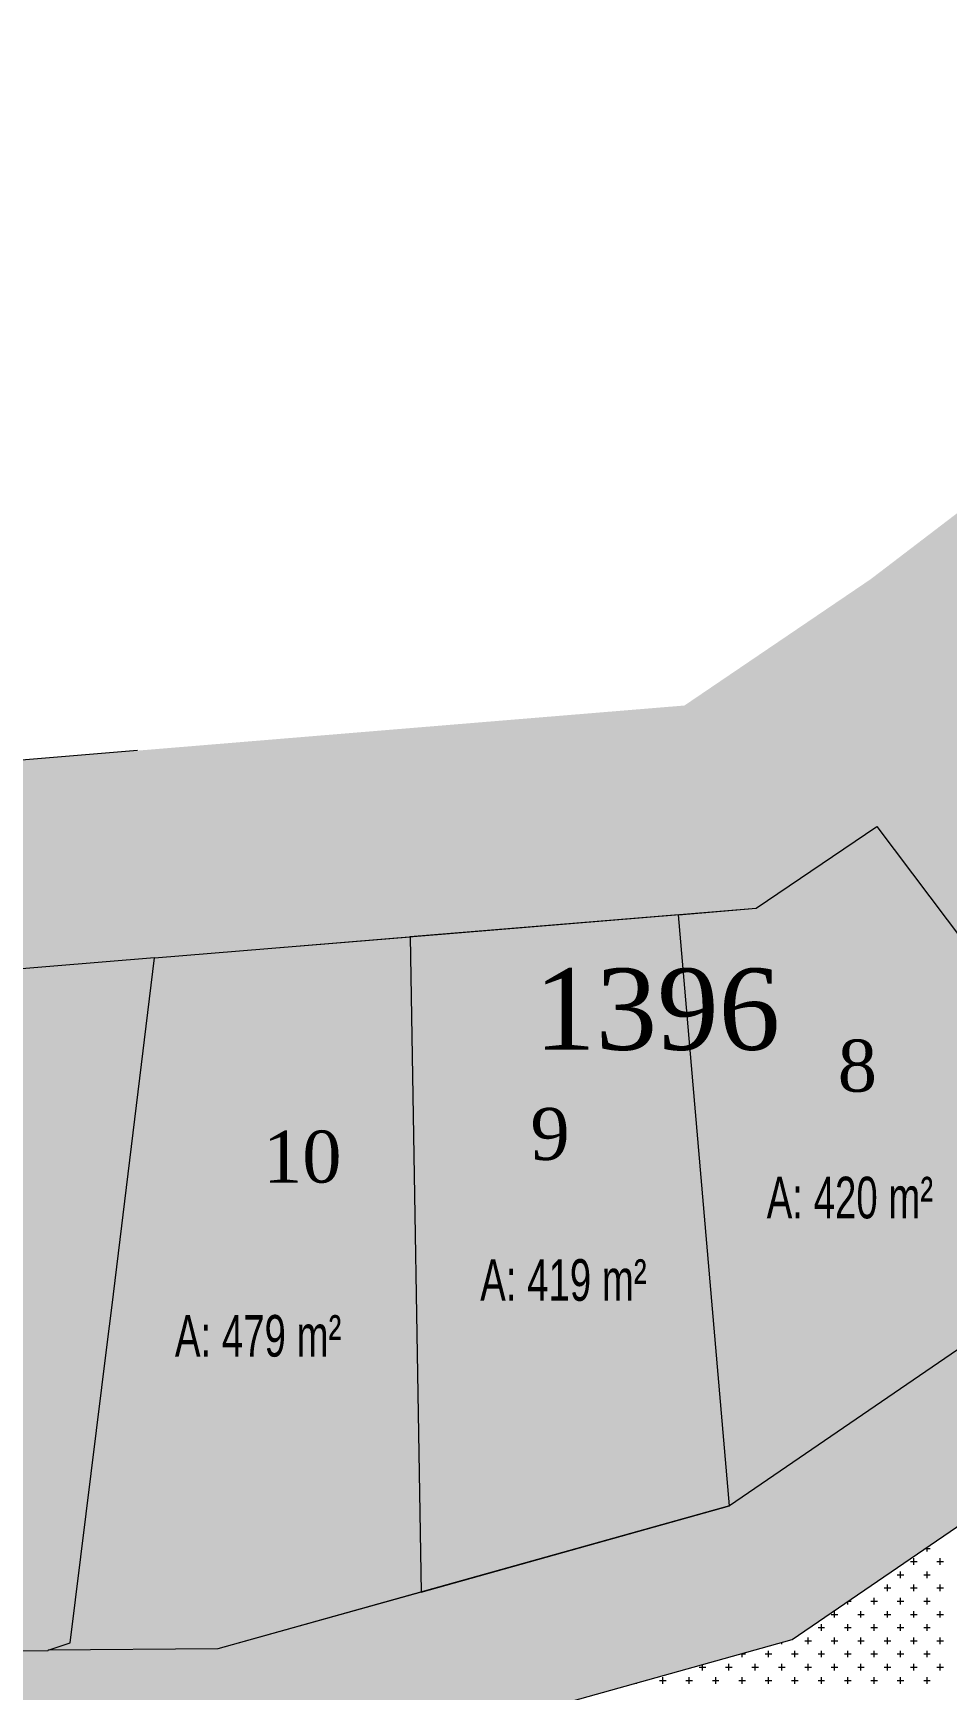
# Model space of a CAD drawing. Header units: metres. Extents: x 476631 to 477421, y 4483749 to 4484052.
# Drawn here: x 476780.6 to 476824.5, y 4483902.8 to 4483982.5 of the extents above; entities that cross this region are included whole.
import ezdxf

# ---------------------------------------------------------------- set-up
doc = ezdxf.new("R2010")
doc.units = ezdxf.units.M
for name, color, linetype, lineweight in [('M2', 1, 'Continuous', 25), ('PL_PARK', 97, 'Continuous', 0), ('serbest', 10, 'Continuous', 0), ('TK_PARSEL', 1, 'Continuous', 0), ('ZC_7', 18, 'Continuous', 0)]:
    doc.layers.add(name, color=color, linetype=linetype, lineweight=lineweight)
doc.styles.add('M2', font='', dxfattribs={"width": 0.9, "height": 12})
doc.styles.get("Standard").update_dxf_attribs({"font": 'TimesNewRoman.ttf'})
doc.styles.get('M2').set_extended_font_data('Swis721 LtCn BT')

msp = doc.modelspace()

# ---------------------------------------------------------------- hatches: boundary and pattern name
at = {"layer": 'M2', "true_color": 0x636466}
h = msp.add_hatch(color=251, dxfattribs=at)
h.dxf.hatch_style = 1
h.paths.add_polyline_path([(476826.943, 4483948.275), (476821.144, 4483944.341), (476815.345, 4483940.406), (476811.611, 4483940.096), (476791.883, 4483938.469), (476786.427, 4483938.018), (476782.372, 4483905.077), (476781.322, 4483904.72), (476745.753, 4483904.431), (476724.876, 4483910.91), (476711.153, 4483932.352), (476710.736, 4483954.862), (476701.228, 4483951.17), (476655.414, 4483928.887), (476648.948, 4483936.862), (476711.375, 4483967.226), (476769.727, 4483946.673), (476785.605, 4483947.984), (476797.892, 4483948.999), (476811.902, 4483950.154), (476820.854, 4483956.228), (476831.978, 4483964.725), (476841.526, 4483972.036, -0.000619), (476841.506, 4483972.021), (476851.118, 4483979.381), (476855.176, 4483982.488), (476865.312, 4483977.654)])
h = msp.add_hatch(color=251, dxfattribs=at)
h.dxf.hatch_style = 1
h.paths.add_polyline_path([(476851.484, 4483934.557), (476882.27, 4483950.064), (476871.379, 4483952.416), (476860.489, 4483946.931), (476849.599, 4483941.446), (476847.318, 4483940.297), (476839.144, 4483932.059), (476826.943, 4483948.275), (476821.144, 4483944.341), (476834.161, 4483927.038), (476839.13, 4483922.108)])
h = msp.add_hatch(color=251, dxfattribs=at)
h.dxf.hatch_style = 1
h.paths.add_polyline_path([(476817.077, 4483905.24), (476833.681, 4483916.616), (476839.13, 4483922.108), (476834.161, 4483927.038), (476829.179, 4483922.017), (476814.076, 4483911.67), (476799.249, 4483907.521), (476789.473, 4483904.787), (476804.011, 4483901.585)])
h = msp.add_hatch(color=251, dxfattribs=at)
h.dxf.hatch_style = 1
h.paths.add_polyline_path([(476753.518, 4483892.861), (476754.349, 4483894.5), (476780.597, 4483894.714), (476780.597, 4483894.715), (476792.327, 4483891.685), (476803.536, 4483888.789), (476804.566, 4483888.784), (476804.037, 4483898.987), (476804.011, 4483901.585), (476789.473, 4483904.787), (476781.323, 4483904.721), (476781.322, 4483904.72), (476745.753, 4483904.431), (476744.796, 4483892.998), (476767.855, 4483860.964), (476775.985, 4483861.648)])
at = {"layer": 'serbest'}
h = msp.add_hatch(color=2, dxfattribs=at)
h.dxf.hatch_style = 1
h.paths.add_polyline_path([(476821.144, 4483944.341), (476815.345, 4483940.406), (476811.611, 4483940.096), (476814.076, 4483911.67), (476829.179, 4483922.017), (476834.161, 4483927.038)])
h = msp.add_hatch(color=4, dxfattribs=at)
h.dxf.hatch_style = 1
h.paths.add_polyline_path([(476811.611, 4483940.096), (476798.715, 4483939.033), (476799.249, 4483907.522), (476814.076, 4483911.67)])
h = msp.add_hatch(color=4, dxfattribs=at)
h.dxf.hatch_style = 1
h.paths.add_polyline_path([(476798.715, 4483939.033), (476791.883, 4483938.469), (476786.427, 4483938.019), (476784.373, 4483921.19), (476784.158, 4483919.425), (476782.372, 4483905.077), (476781.324, 4483904.721), (476789.473, 4483904.787), (476799.249, 4483907.522)])
at = {"layer": 'TK_PARSEL', "true_color": 0x136734}
h = msp.add_hatch(color=116, dxfattribs=at)
h.dxf.hatch_style = 1
h.paths.add_polyline_path([(476786.427, 4483938.018), (476768.42, 4483936.531), (476712.586, 4483956.197), (476710.736, 4483954.862), (476711.153, 4483932.352), (476724.876, 4483910.91), (476745.753, 4483904.431), (476767.613, 4483904.609), (476781.322, 4483904.72), (476782.372, 4483905.077)])

# ---------------------------------------------------------------- linework, layer by layer
at = {"layer": 'PL_PARK', "color": 3}
for p, q in [((476817.077, 4483905.24), (476833.681, 4483916.616)), ((476804.011, 4483901.585), (476817.077, 4483905.24))]:
    msp.add_line(p, q, dxfattribs=at)
at = {"layer": 'PL_PARK', "color": 3, "linetype": 'Continuous'}
for p, q in [((476823.477, 4483909.625), (476823.722, 4483909.625)), ((476823.564, 4483909.466), (476823.564, 4483909.684)), ((476824.199, 4483910.101), (476824.199, 4483910.119)), ((476822.77, 4483908.99), (476823.087, 4483908.99)), ((476822.929, 4483908.831), (476822.929, 4483909.149)), ((476824.04, 4483908.99), (476824.357, 4483908.99)), ((476824.199, 4483908.831), (476824.199, 4483909.149)), ((476821.659, 4483907.561), (476821.659, 4483907.879)), ((476822.135, 4483908.355), (476822.452, 4483908.355)), ((476822.294, 4483908.196), (476822.294, 4483908.514)), ((476822.929, 4483907.561), (476822.929, 4483907.879)), ((476823.405, 4483908.355), (476823.722, 4483908.355)), ((476823.564, 4483908.196), (476823.564, 4483908.514)), ((476824.199, 4483907.561), (476824.199, 4483907.879)), ((476819.754, 4483906.926), (476819.754, 4483907.074)), ((476819.77, 4483907.085), (476819.912, 4483907.085)), ((476820.865, 4483907.085), (476821.182, 4483907.085)), ((476821.024, 4483906.926), (476821.024, 4483907.244)), ((476821.5, 4483907.72), (476821.817, 4483907.72)), ((476822.135, 4483907.085), (476822.452, 4483907.085)), ((476822.294, 4483906.926), (476822.294, 4483907.244)), ((476822.77, 4483907.72), (476823.087, 4483907.72)), ((476823.405, 4483907.085), (476823.722, 4483907.085)), ((476823.564, 4483906.926), (476823.564, 4483907.244)), ((476824.04, 4483907.72), (476824.357, 4483907.72)), ((476818.96, 4483906.45), (476819.277, 4483906.45)), ((476819.119, 4483906.291), (476819.119, 4483906.609)), ((476820.23, 4483906.45), (476820.547, 4483906.45)), ((476820.389, 4483906.291), (476820.389, 4483906.609)), ((476821.5, 4483906.45), (476821.817, 4483906.45)), ((476821.659, 4483906.291), (476821.659, 4483906.609)), ((476822.77, 4483906.45), (476823.087, 4483906.45)), ((476822.929, 4483906.291), (476822.929, 4483906.609)), ((476824.04, 4483906.45), (476824.357, 4483906.45)), ((476824.199, 4483906.291), (476824.199, 4483906.609)), ((476818.325, 4483905.815), (476818.642, 4483905.815)), ((476818.484, 4483905.656), (476818.484, 4483905.974)), ((476819.595, 4483905.815), (476819.912, 4483905.815)), ((476819.754, 4483905.656), (476819.754, 4483905.974)), ((476820.865, 4483905.815), (476821.182, 4483905.815)), ((476821.024, 4483905.656), (476821.024, 4483905.974)), ((476822.135, 4483905.815), (476822.452, 4483905.815)), ((476822.294, 4483905.656), (476822.294, 4483905.974)), ((476823.405, 4483905.815), (476823.722, 4483905.815)), ((476823.564, 4483905.656), (476823.564, 4483905.974)), ((476815.944, 4483904.386), (476815.944, 4483904.704)), ((476816.579, 4483905.021), (476816.579, 4483905.1)), ((476817.214, 4483904.386), (476817.214, 4483904.704)), ((476817.69, 4483905.18), (476818.007, 4483905.18)), ((476817.849, 4483905.021), (476817.849, 4483905.339)), ((476818.484, 4483904.386), (476818.484, 4483904.704)), ((476818.96, 4483905.18), (476819.277, 4483905.18)), ((476819.119, 4483905.021), (476819.119, 4483905.339)), ((476819.754, 4483904.386), (476819.754, 4483904.704)), ((476820.23, 4483905.18), (476820.547, 4483905.18)), ((476820.389, 4483905.021), (476820.389, 4483905.339)), ((476821.024, 4483904.386), (476821.024, 4483904.704)), ((476821.5, 4483905.18), (476821.817, 4483905.18)), ((476821.659, 4483905.021), (476821.659, 4483905.339)), ((476822.294, 4483904.386), (476822.294, 4483904.704)), ((476822.77, 4483905.18), (476823.087, 4483905.18)), ((476822.929, 4483905.021), (476822.929, 4483905.339)), ((476823.564, 4483904.386), (476823.564, 4483904.704)), ((476824.04, 4483905.18), (476824.357, 4483905.18)), ((476824.199, 4483905.021), (476824.199, 4483905.339)), ((476812.61, 4483903.91), (476812.928, 4483903.91)), ((476812.769, 4483903.751), (476812.769, 4483904.035)), ((476813.88, 4483903.91), (476814.198, 4483903.91)), ((476814.039, 4483903.751), (476814.039, 4483904.069)), ((476814.593, 4483904.545), (476814.832, 4483904.545)), ((476814.674, 4483904.386), (476814.674, 4483904.568)), ((476815.15, 4483903.91), (476815.468, 4483903.91)), ((476815.309, 4483903.751), (476815.309, 4483904.069)), ((476815.785, 4483904.545), (476816.102, 4483904.545)), ((476816.42, 4483903.91), (476816.738, 4483903.91)), ((476816.579, 4483903.751), (476816.579, 4483904.069)), ((476817.055, 4483904.545), (476817.372, 4483904.545)), ((476817.69, 4483903.91), (476818.007, 4483903.91)), ((476817.849, 4483903.751), (476817.849, 4483904.069)), ((476818.325, 4483904.545), (476818.642, 4483904.545)), ((476818.96, 4483903.91), (476819.277, 4483903.91)), ((476819.119, 4483903.751), (476819.119, 4483904.069)), ((476819.595, 4483904.545), (476819.912, 4483904.545)), ((476820.23, 4483903.91), (476820.547, 4483903.91)), ((476820.389, 4483903.751), (476820.389, 4483904.069)), ((476820.865, 4483904.545), (476821.182, 4483904.545)), ((476821.5, 4483903.91), (476821.817, 4483903.91)), ((476821.659, 4483903.751), (476821.659, 4483904.069)), ((476822.135, 4483904.545), (476822.452, 4483904.545)), ((476822.77, 4483903.91), (476823.087, 4483903.91)), ((476822.929, 4483903.751), (476822.929, 4483904.069)), ((476823.405, 4483904.545), (476823.722, 4483904.545)), ((476824.04, 4483903.91), (476824.357, 4483903.91)), ((476824.199, 4483903.751), (476824.199, 4483904.069)), ((476809.594, 4483903.116), (476809.594, 4483903.146)), ((476810.705, 4483903.275), (476811.023, 4483903.275)), ((476810.864, 4483903.116), (476810.864, 4483903.434)), ((476811.975, 4483903.275), (476812.293, 4483903.275)), ((476812.134, 4483903.116), (476812.134, 4483903.434)), ((476813.245, 4483903.275), (476813.563, 4483903.275)), ((476813.404, 4483903.116), (476813.404, 4483903.434)), ((476814.515, 4483903.275), (476814.832, 4483903.275)), ((476814.674, 4483903.116), (476814.674, 4483903.434)), ((476815.785, 4483903.275), (476816.102, 4483903.275)), ((476815.944, 4483903.116), (476815.944, 4483903.434)), ((476817.055, 4483903.275), (476817.372, 4483903.275)), ((476817.214, 4483903.116), (476817.214, 4483903.434)), ((476818.325, 4483903.275), (476818.642, 4483903.275)), ((476818.484, 4483903.116), (476818.484, 4483903.434)), ((476819.595, 4483903.275), (476819.912, 4483903.275)), ((476819.754, 4483903.116), (476819.754, 4483903.434)), ((476820.865, 4483903.275), (476821.182, 4483903.275)), ((476821.024, 4483903.116), (476821.024, 4483903.434)), ((476822.135, 4483903.275), (476822.452, 4483903.275)), ((476822.294, 4483903.116), (476822.294, 4483903.434)), ((476823.405, 4483903.275), (476823.722, 4483903.275)), ((476823.564, 4483903.116), (476823.564, 4483903.434))]:
    msp.add_line(p, q, dxfattribs=at)
at = {"layer": 'TK_PARSEL'}
for p, q in [((476815.345, 4483940.406), (476821.144, 4483944.341)), ((476815.345, 4483940.406), (476821.144, 4483944.341)), ((476821.144, 4483944.341), (476834.161, 4483927.038)), ((476821.144, 4483944.341), (476834.161, 4483927.038)), ((476791.883, 4483938.469), (476815.345, 4483940.406)), ((476811.611, 4483940.096), (476798.715, 4483939.033)), ((476811.611, 4483940.096), (476815.345, 4483940.406)), ((476814.076, 4483911.67), (476811.611, 4483940.096)), ((476814.076, 4483911.67), (476811.611, 4483940.096)), ((476791.883, 4483938.469), (476798.715, 4483939.033)), ((476798.715, 4483939.033), (476799.249, 4483907.521)), ((476798.715, 4483939.033), (476799.249, 4483907.521)), ((476786.427, 4483938.019, 0), (476791.883, 4483938.469)), ((476786.427, 4483938.019), (476791.883, 4483938.469)), ((476784.373, 4483921.19, 0), (476786.427, 4483938.019, 0)), ((476784.373, 4483921.19), (476786.427, 4483938.019)), ((476829.179, 4483922.017), (476814.076, 4483911.67)), ((476829.179, 4483922.017), (476814.076, 4483911.67)), ((476784.158, 4483919.425), (476784.373, 4483921.19, 0)), ((476784.158, 4483919.425), (476784.373, 4483921.19)), ((476782.372, 4483905.077), (476784.158, 4483919.425)), ((476782.372, 4483905.077), (476784.158, 4483919.425)), ((476814.076, 4483911.67), (476789.473, 4483904.787)), ((476799.249, 4483907.521), (476814.076, 4483911.67)), ((476814.076, 4483911.67), (476814.076, 4483911.67)), ((476799.249, 4483907.521), (476789.473, 4483904.787)), ((476799.249, 4483907.521), (476799.249, 4483907.521)), ((476799.249, 4483907.521), (476799.249, 4483907.521)), ((476781.324, 4483904.721, 0.004), (476782.372, 4483905.077)), ((476781.324, 4483904.721), (476782.372, 4483905.077)), ((476789.473, 4483904.787), (476781.324, 4483904.721, 0.004)), ((476789.473, 4483904.787), (476781.324, 4483904.721)), ((476781.324, 4483904.721, 0.004), (476781.324, 4483904.721, 0.004))]:
    msp.add_line(p, q, dxfattribs=at)
at = {"layer": 'ZC_7'}
for p, q in [((476785.605, 4483947.984), (476767.597, 4483946.497)), ((476786.427, 4483938.018), (476768.42, 4483936.531)), ((476767.613, 4483904.609), (476781.322, 4483904.72))]:
    msp.add_line(p, q, dxfattribs=at)

# ---------------------------------------------------------------- texts
at = {"layer": 'M2', "color": 1, "style": 'M2', "width": 0.9}
for s, p in [('A: 420 m²', (476815.857, 4483925.493)), ('A: 419 m²', (476802.085, 4483921.53)), ('A: 479 m²', (476787.411, 4483918.845))]:
    msp.add_text(s, height=2, dxfattribs=at).set_placement(p)
at = {"layer": 'serbest', "color": 5, "insert": (476804.682, 4483937.512), "char_height": 3.9129, "attachment_point": 1}
msp.add_mtext_dynamic_manual_height_columns('1396', width=31.40198, gutter_width=19.564, heights=[0], dxfattribs=at)
at = {"layer": 'serbest', "char_height": 2.5, "attachment_point": 1}
for s, insert in [('8', (476819.27, 4483934.086)), ('9', (476804.5, 4483930.805)), ('10', (476791.644, 4483929.711))]:
    msp.add_mtext_dynamic_manual_height_columns(s, width=11.84476, gutter_width=12.5, heights=[0], dxfattribs=dict(at, insert=insert))

doc.saveas('drawing.dxf')
